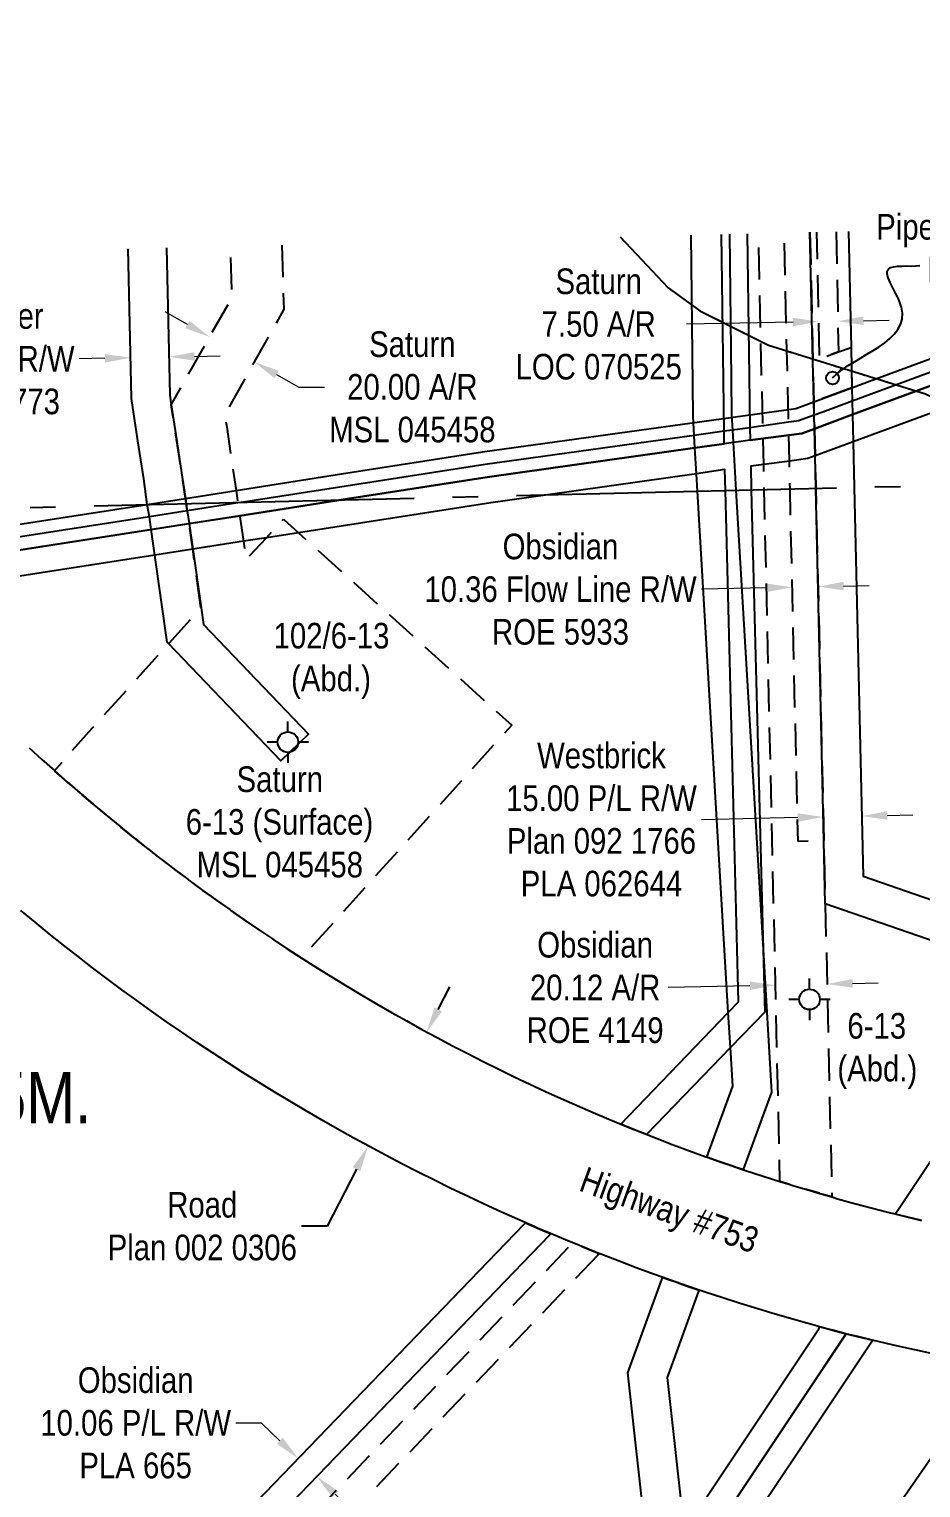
# Model space of a CAD drawing. Extents: x 610781 to 621788, y 5887608 to 5892675.
# Drawn here: x 611186 to 611534, y 5888922 to 5889492 of the extents above; entities that cross this region are included whole.
import ezdxf
from ezdxf.enums import TextEntityAlignment as Align

# ---------------------------------------------------------------- set-up
doc = ezdxf.new("R2010")
doc.units = 0
doc.header["$LTSCALE"] = 5
doc.header["$PDSIZE"] = -1.5
for name, pattern in [('foc-ACCESSROAD', [3.75, 2.5, -1.25]), ('foc-FLOWLINE', [3.75, 2.5, -1.25]), ('foc-QUARTERLINE', [33, 25, -3, 2, -3]), ('foc-WHEELTRACKS', [2, 0.4, -1.6])]:
    doc.linetypes.add(name, pattern=pattern)
doc.layers.get('Defpoints').update_dxf_attribs({"color": 9})
for name, color, linetype in [('C-AR', 13, 'foc-ACCESSROAD'), ('C-FLOWLINE', 13, 'foc-FLOWLINE'), ('C-RW', 13, 'Continuous'), ('C-SYMBOL', 7, 'Continuous'), ('C-WS-S', 13, 'Continuous'), ('F-AR', 190, 'foc-ACCESSROAD'), ('F-RW', 190, 'Continuous'), ('F-WS', 190, 'foc-ACCESSROAD'), ('F-WS-S', 190, 'Continuous'), ('L-SECQ', 8, 'foc-QUARTERLINE'), ('L-TITLEDB', 4, 'Continuous'), ('L-TITLEDB-T', 4, 'Continuous'), ('T-WATER-P3', 160, 'foc-WHEELTRACKS')]:
    doc.layers.add(name, color=color, linetype=linetype)
for name, color, linetype, lineweight in [('C-AR-T', 13, 'Continuous', 9), ('C-FLOWLINE-T', 13, 'Continuous', 9), ('C-RW-T', 13, 'Continuous', 9), ('C-WS-T', 13, 'Continuous', 9), ('F-AR-T', 190, 'Continuous', 9), ('F-RW-T', 190, 'Continuous', 9), ('F-WS-T', 190, 'Continuous', 9)]:
    doc.layers.add(name, color=color, linetype=linetype, lineweight=lineweight)
doc.styles.add('175L', font='ARIALN.TTF', dxfattribs={"height": 20})
doc.styles.add('80CG', font='ARIALN.TTF', dxfattribs={"height": 10})
doc.styles.add('80L', font='ARIALN.TTF', dxfattribs={"height": 10})
doc.styles.add('foc-LtypeFont', font='ARIALN.TTF', dxfattribs={"height": 7.35})
doc.linetypes.add('foc-TOPO-flowdirection-NOLINE', pattern='A,0,[">",foc-LtypeFont,S=0.3,R=0,X=0,Y=-0.945],-20,[">",foc-LtypeFont,S=0.3,R=0,X=0,Y=-0.945],0', length=20)
doc.dimstyles.new('Compass 5 000', dxfattribs={"dimscale": 5, "dimtxt": 9, "dimasz": 2, "dimexe": 0.2, "dimexo": 0.0625, "dimgap": 0.5, "dimtad": 0, "dimtih": 1, "dimtoh": 1, "dimzin": 0, "dimdsep": 46, "dimtxsty": '80CG', "dimcen": 0.1, "dimse1": 1, "dimse2": 1, "dimclrd": 256, "dimclrt": 256, "dimaunit": 1, "dimadec": 4, "dimazin": 0, "dimtfac": 0.06, "dimtofl": 0, "dimtmove": 0, "dimatfit": 1, "dimfxl": 0.2, "dimtolj": 1, "dimtzin": 0, "dimlwd": -1, "dimarcsym": 0})

# ---------------------------------------------------------------- blocks, each defined once
blk = doc.blocks.new('*D43')
at = {"layer": 'C-RW-T', "transparency": 16777216}
for p, q in [((611276.63, 5888947.5), (611266.63, 5888947.5)), ((611283.82, 5888940.56), (611276.63, 5888947.5)), ((611305.47, 5888919.67), (611312.67, 5888912.73))]:
    blk.add_line(p, q, dxfattribs=at)
for points in [[(611284.98, 5888941.76), (611282.67, 5888939.36), (611291.02, 5888933.61)], [(611306.63, 5888920.87), (611304.32, 5888918.47), (611298.28, 5888926.61)]]:
    blk.add_solid(points, dxfattribs=at)
at = {"layer": 'Defpoints', "color": 0, "transparency": 16777216}
for p in [(611291.02, 5888933.61), (611206.89, 5888846.4), (611214.15, 5888839.41)]:
    blk.add_point(p, dxfattribs=at)
at = {"layer": 'C-RW-T', "transparency": 16777216, "insert": (611227.54, 5888947.5), "char_height": 10, "attachment_point": 5, "style": '80CG'}
blk.add_mtext('\\A1;Obsidian\\P10.06 P/L R/W\\PPLA 665', dxfattribs=at)
blk = doc.blocks.new('*D46')
at = {"layer": 'Defpoints', "color": 0, "transparency": 16777216}
for p in [(611495.58, 5889203.95), (611510.59, 5889204.29), (611511.04, 5889184.42)]:
    blk.add_point(p, dxfattribs=at)
at = {"layer": 'F-RW-T', "transparency": 16777216}
for p, q in [((611486.04, 5889183.85), (611448.52, 5889183)), ((611521.04, 5889184.65), (611531.03, 5889184.88))]:
    blk.add_line(p, q, dxfattribs=at)
for points in [[(611521, 5889186.31), (611521.07, 5889182.98), (611511.04, 5889184.42)], [(611486, 5889185.52), (611486.08, 5889182.18), (611496.04, 5889184.08)]]:
    blk.add_solid(points, dxfattribs=at)
at = {"layer": 'F-RW-T', "transparency": 16777216, "insert": (611409.43, 5889183), "char_height": 10, "attachment_point": 5, "style": '80CG'}
blk.add_mtext('\\A1;Westbrick\\P15.00 P/L R/W\\PPlan 092 1766\\PPLA 062644', dxfattribs=at)
blk = doc.blocks.new('GABD')
for p, q in [((0, 0.81), (0, 1.62)), ((-0.81, 0), (-1.62, 0)), ((1.62, 0), (0.81, 0)), ((0, -0.81), (0, -1.62))]:
    blk.add_line(p, q)
blk.add_circle((0, 0), 0.8)
blk = doc.blocks.new('*D144')
at = {"layer": 'Defpoints', "color": 0, "transparency": 16777216}
for p in [(611642.13, 5889186.68), (611650.44, 5889181.13), (611345.04, 5888741.79)]:
    blk.add_point(p, dxfattribs=at)
at = {"layer": 'F-RW-T', "transparency": 16777216}
for p, q in [((611328.41, 5888752.9), (611318.41, 5888752.9)), ((611336.72, 5888747.35), (611328.41, 5888752.9)), ((611361.67, 5888730.69), (611369.98, 5888725.14))]:
    blk.add_line(p, q, dxfattribs=at)
for points in [[(611337.65, 5888748.73), (611335.8, 5888745.96), (611345.04, 5888741.79)], [(611362.59, 5888732.08), (611360.74, 5888729.31), (611353.35, 5888736.25)]]:
    blk.add_solid(points, dxfattribs=at)
at = {"layer": 'F-RW-T', "transparency": 16777216, "insert": (611279.32, 5888752.9), "char_height": 10, "attachment_point": 5, "style": '80CG'}
blk.add_mtext('\\A1;PMC\\P10.06 P/L R/W\\PPlan 5148 KS\\PROE 4950', dxfattribs=at)
blk = doc.blocks.new('*D148')
at = {"layer": 'Defpoints', "color": 0, "transparency": 16777216}
for p in [(611259.79, 5889377.39), (611277.17, 5889367.64), (611273.84, 5889361.7)]:
    blk.add_point(p, dxfattribs=at)
at = {"layer": 'F-AR-T', "transparency": 16777216}
for p, q in [((611247.74, 5889376.35), (611239.01, 5889381.24)), ((611282.56, 5889356.81), (611291.29, 5889351.92)), ((611291.29, 5889351.92), (611301.29, 5889351.92))]:
    blk.add_line(p, q, dxfattribs=at)
for points in [[(611248.55, 5889377.8), (611246.92, 5889374.89), (611256.46, 5889371.46)], [(611283.38, 5889358.26), (611281.75, 5889355.36), (611273.84, 5889361.7)]]:
    blk.add_solid(points, dxfattribs=at)
at = {"layer": 'F-AR-T', "transparency": 16777216, "insert": (611335.58, 5889351.92), "char_height": 10, "attachment_point": 5, "style": '80CG'}
blk.add_mtext('\\A1;Saturn\\P20.00 A/R\\PMSL 045458', dxfattribs=at)
blk = doc.blocks.new('*D154')
at = {"layer": 'Defpoints', "color": 0, "transparency": 16777216}
for p in [(611365.81, 5889087.35), (611318.3, 5889055.51), (611343, 5889042.85)]:
    blk.add_point(p, dxfattribs=at)
at = {"layer": 'L-TITLEDB-T', "transparency": 16777216}
for p, q in [((611345.68, 5889108.91), (611350.24, 5889117.81)), ((611313.74, 5889046.61), (611302.3, 5889024.29)), ((611302.3, 5889024.29), (611292.3, 5889024.29))]:
    blk.add_line(p, q, dxfattribs=at)
for points in [[(611344.19, 5889109.67), (611347.16, 5889108.15), (611341.11, 5889100.01)], [(611312.26, 5889047.37), (611315.23, 5889045.85), (611318.3, 5889055.51)]]:
    blk.add_solid(points, dxfattribs=at)
at = {"layer": 'L-TITLEDB-T', "transparency": 16777216, "insert": (611253.56, 5889024.29), "char_height": 10, "attachment_point": 5, "style": '80CG'}
blk.add_mtext('\\A1;Road \\PPlan 002 0306', dxfattribs=at)
blk = doc.blocks.new('*D160')
at = {"layer": 'C-FLOWLINE-T', "transparency": 16777216}
for p, q in [((611473.93, 5889273.52), (611448.43, 5889272.94)), ((611503.99, 5889274.21), (611513.99, 5889274.43))]:
    blk.add_line(p, q, dxfattribs=at)
for points in [[(611473.9, 5889275.19), (611473.97, 5889271.86), (611483.93, 5889273.75)], [(611503.95, 5889275.87), (611504.03, 5889272.54), (611493.99, 5889273.98)]]:
    blk.add_solid(points, dxfattribs=at)
at = {"layer": 'Defpoints', "color": 0, "transparency": 16777216}
for p in [(611483.93, 5889273.75), (611485.86, 5889189.03), (611495.92, 5889189.26)]:
    blk.add_point(p, dxfattribs=at)
at = {"layer": 'C-FLOWLINE-T', "transparency": 16777216, "insert": (611393.43, 5889272.94), "char_height": 10, "attachment_point": 5, "style": '80CG'}
blk.add_mtext('\\A1;Obsidian\\P10.36 Flow Line R/W\\PROE 5933', dxfattribs=at)
blk = doc.blocks.new('*D166')
at = {"layer": 'C-AR-T', "transparency": 16777216}
for p, q in [((611467.39, 5889118.19), (611435.5, 5889117.46)), ((611507.51, 5889119.1), (611517.51, 5889119.32))]:
    blk.add_line(p, q, dxfattribs=at)
for points in [[(611467.35, 5889119.85), (611467.43, 5889116.52), (611477.39, 5889118.41)], [(611507.47, 5889120.76), (611507.55, 5889117.43), (611497.51, 5889118.87)]]:
    blk.add_solid(points, dxfattribs=at)
at = {"layer": 'Defpoints', "color": 0, "transparency": 16777216}
for p in [(611477.39, 5889118.41), (611478.61, 5889064.7), (611498.73, 5889065.16)]:
    blk.add_point(p, dxfattribs=at)
at = {"layer": 'C-AR-T', "transparency": 16777216, "insert": (611406.95, 5889117.46), "char_height": 10, "attachment_point": 5, "style": '80CG'}
blk.add_mtext('\\A1;Obsidian\\P20.12 A/R\\PROE 4149', dxfattribs=at)
blk = doc.blocks.new('*D193')
at = {"layer": 'Defpoints', "color": 0, "transparency": 16777216}
for p in [(611501.59, 5889385.25), (611494.1, 5889385.11), (611494.25, 5889377.46)]:
    blk.add_point(p, dxfattribs=at)
at = {"layer": 'F-AR-T', "transparency": 16777216}
for p, q in [((611484.25, 5889377.26), (611442.69, 5889376.45)), ((611511.74, 5889377.8), (611521.73, 5889377.99))]:
    blk.add_line(p, q, dxfattribs=at)
for points in [[(611484.22, 5889378.93), (611484.28, 5889375.6), (611494.25, 5889377.46)], [(611511.7, 5889379.46), (611511.77, 5889376.13), (611501.74, 5889377.6)]]:
    blk.add_solid(points, dxfattribs=at)
at = {"layer": 'F-AR-T', "transparency": 16777216, "insert": (611408.35, 5889376.45), "char_height": 10, "attachment_point": 5, "style": '80CG'}
blk.add_mtext('\\A1;Saturn\\P7.50 A/R\\PLOC 070525', dxfattribs=at)
blk = doc.blocks.new('*D194')
at = {"layer": 'Defpoints', "color": 0, "transparency": 16777216}
for p in [(611225.47, 5889366.15), (611225.53, 5889363.33), (611240.47, 5889366.47)]:
    blk.add_point(p, dxfattribs=at)
at = {"layer": 'F-RW-T', "transparency": 16777216}
for p, q in [((611215.53, 5889363.12), (611205.53, 5889362.9)), ((611250.53, 5889363.88), (611260.53, 5889364.1))]:
    blk.add_line(p, q, dxfattribs=at)
for points in [[(611215.5, 5889364.78), (611215.57, 5889361.45), (611225.53, 5889363.33)], [(611250.5, 5889365.54), (611250.57, 5889362.21), (611240.53, 5889363.66)]]:
    blk.add_solid(points, dxfattribs=at)
at = {"layer": 'F-RW-T', "transparency": 16777216, "insert": (611166.45, 5889362.9), "char_height": 10, "attachment_point": 5, "style": '80CG'}
blk.add_mtext('\\A1;Tidewater\\P15.00 P/L R/W\\PPLA 062773', dxfattribs=at)

msp = doc.modelspace()

# ---------------------------------------------------------------- linework, layer by layer
at = {"layer": 'C-AR', "flags": 128}
msp.add_lwpolyline([(611490.85, 5889412.298), (611491.993, 5889361.979), (611492.354, 5889346.155), (611492.472, 5889340.921), (611492.592, 5889335.639), (611492.833, 5889325), (611493.119, 5889312.413), (611496.248, 5889174.758), (611496.806, 5889150.178), (611499.396, 5889035.77), (611495.018, 5889037.023), (611494.564, 5889037.155), (611489.494, 5889038.65), (611488.542, 5889038.933), (611484.438, 5889040.178), (611482.085, 5889040.899), (611479.125, 5889041.813), (611472.997, 5889311.927), (611472.775, 5889321.707), (611472.545, 5889331.829), (611472.433, 5889336.739), (611471.977, 5889356.826), (611470.721, 5889411.812)], dxfattribs=at)
at = {"layer": 'C-FLOWLINE', "flags": 128}
msp.add_lwpolyline([(611490.85, 5889412.298), (611491.993, 5889361.979), (611492.354, 5889346.155), (611492.472, 5889340.921), (611492.592, 5889335.639), (611492.833, 5889325), (611493.119, 5889312.413), (611496.248, 5889174.758), (611486.186, 5889174.528), (611483.058, 5889312.169), (611482.81, 5889323.025), (611482.58, 5889333.147), (611482.467, 5889338.136), (611482.009, 5889358.318), (611480.787, 5889412.055)], dxfattribs=at)
msp.add_lwpolyline([(611407.951, 5889012.977), (611170.663, 5888764.735), (611156.007, 5888764.404), (611397.594, 5889017.146), (611398.229, 5889017.81), (611403.035, 5889015.854), (611408.587, 5889013.643), (611407.951, 5889012.977)], close=True, dxfattribs=at)
at = {"layer": 'C-RW'}
for points in [[(611113.257, 5889287.723), (611232.051, 5889306.111), (611247.021, 5889308.459), (611266.729, 5889311.55), (611307.905, 5889318.006), (611363.031, 5889326.552), (611485.293, 5889343.548), (611507.225, 5889351.604), (611510.572, 5889352.861), (611683.898, 5889416.854), (611763.413, 5889446.179), (611774.046, 5889449.978), (611790.727, 5889456.11), (611806.938, 5889462.086), (611814.795, 5889464.974), (611830.71, 5889470.822), (611843.299, 5889475.415), (611846.273, 5889476.02), (611855.402, 5889477.907), (611921.671, 5889491.605), (611921.671, 5889491.605), (611977.694, 5889465.815), (611986.963, 5889461.549)], [(611466.37, 5889411.707), (611467.11, 5889356.146), (611467.377, 5889336.035), (611467.442, 5889331.159), (611472.545, 5889331.829), (611482.58, 5889333.147), (611487.636, 5889333.811), (611492.592, 5889335.639), (611507.466, 5889341.123), (611684.139, 5889406.241), (611771.837, 5889438.647), (611782.469, 5889442.442), (611799.198, 5889448.578), (611805.515, 5889450.98), (611815.467, 5889454.759), (611821.304, 5889456.697), (611837.298, 5889462.556), (611846.043, 5889465.741), (611855.633, 5889467.721), (611920.47, 5889481.109), (611977.946, 5889454.748), (611982.954, 5889452.451)], [(611684.018, 5889411.564), (611507.346, 5889346.406), (611495.818, 5889342.155), (611492.472, 5889340.921), (611486.416, 5889338.687), (611485.531, 5889338.563), (611482.467, 5889338.136), (611472.837, 5889336.795), (611472.433, 5889336.739), (611467.377, 5889336.035), (611460.54, 5889335.082), (611457.329, 5889334.635), (611445.629, 5889333.005), (611363.997, 5889321.634), (611269.616, 5889307.016), (611267.445, 5889306.679), (611247.707, 5889303.6), (611232.878, 5889301.287), (611117.01, 5889283.219)], [(611120.791, 5889278.75), (611233.584, 5889296.292), (611248.414, 5889298.598), (611268.18, 5889301.673), (611308.627, 5889307.957), (611364.763, 5889316.695), (611445.916, 5889328.165), (611457.394, 5889329.788), (611457.329, 5889334.635), (611457.062, 5889354.741), (611456.307, 5889411.464)], [(611684.381, 5889395.632), (611507.708, 5889330.484), (611492.833, 5889325), (611490.063, 5889323.978), (611482.81, 5889323.025), (611472.775, 5889321.707), (611467.694, 5889321.039), (611467.932, 5889311.804), (611472.543, 5889132.303), (611473.169, 5889107.931), (611459.774, 5889094.045), (611427.046, 5889060.121), (611421.684, 5889062.261), (611418.514, 5889063.54), (611416.967, 5889064.173), (611458.965, 5889107.704), (611463, 5889111.886), (611457.87, 5889311.561), (611457.662, 5889319.661), (611446.512, 5889318.085), (611388.548, 5889309.886), (611366.241, 5889306.738), (611291.133, 5889295.055), (611278.57, 5889293.101), (611269.643, 5889291.713), (611249.823, 5889288.631), (611234.993, 5889286.324), (611128.561, 5889269.775)]]:
    msp.add_lwpolyline(points, dxfattribs=at)
at = {"layer": 'C-RW', "flags": 128}
for points in [[(611113.257, 5889287.723), (611232.051, 5889306.111), (611247.021, 5889308.459), (611266.729, 5889311.55), (611307.905, 5889318.006), (611363.031, 5889326.552), (611485.293, 5889343.548), (611507.225, 5889351.604), (611510.572, 5889352.861), (611683.898, 5889416.854), (611763.413, 5889446.179), (611774.046, 5889449.978), (611790.727, 5889456.11), (611806.938, 5889462.086), (611814.795, 5889464.974), (611830.71, 5889470.822), (611843.299, 5889475.415), (611846.273, 5889476.02), (611855.402, 5889477.907), (611921.671, 5889491.605), (611977.694, 5889465.815), (611986.963, 5889461.549)], [(611982.954, 5889452.451), (611977.946, 5889454.748), (611920.47, 5889481.109), (611855.633, 5889467.721), (611846.043, 5889465.741), (611837.298, 5889462.556), (611821.304, 5889456.697), (611815.467, 5889454.759), (611799.198, 5889448.578), (611782.469, 5889442.442), (611771.837, 5889438.647), (611684.139, 5889406.241), (611507.466, 5889341.123), (611492.592, 5889335.639), (611487.636, 5889333.811), (611482.58, 5889333.147), (611467.442, 5889331.159), (611457.394, 5889329.788), (611445.916, 5889328.165), (611364.763, 5889316.695), (611308.627, 5889307.957), (611268.18, 5889301.673), (611120.791, 5889278.75)]]:
    msp.add_lwpolyline(points, dxfattribs=at)
at = {"layer": 'C-RW'}
msp.add_lwpolyline([(611389.067, 5889020.697), (611079.888, 5888700.253), (611072.643, 5888707.24), (611379.152, 5889024.973), (611379.787, 5889025.63), (611383.08, 5889024.194), (611384.423, 5889023.614), (611389.704, 5889021.357), (611389.067, 5889020.697)], close=True, dxfattribs=at)
at = {"layer": 'F-AR', "flags": 128}
msp.add_lwpolyline([(611501.058, 5889412.545), (611501.972, 5889365.596), (611495.341, 5889363.192), (611494.53, 5889362.903), (611493.57, 5889412.364)], dxfattribs=at)
at = {"layer": 'F-RW'}
for points in [[(611459.479, 5889411.541), (611460.048, 5889355.158), (611460.192, 5889340.97), (611460.54, 5889335.082), (611461.927, 5889311.658), (611472.543, 5889132.303), (611475.834, 5889076.708), (611464.733, 5889046.395), (611462.804, 5889047.043), (611459.98, 5889048.006), (611456.412, 5889049.235), (611455.257, 5889049.639), (611450.548, 5889051.301), (611460.668, 5889078.937), (611459.774, 5889094.045), (611458.965, 5889107.704), (611446.914, 5889311.296), (611446.512, 5889318.085), (611445.916, 5889328.165), (611445.629, 5889333.005), (611445.188, 5889340.45), (611445.061, 5889353.063), (611444.474, 5889411.179)], [(611572.551, 5889124.021), (611496.806, 5889150.178), (611496.248, 5889174.758), (611493.119, 5889312.413), (611492.833, 5889325), (611492.592, 5889335.639), (611492.472, 5889340.921), (611492.354, 5889346.155), (611491.993, 5889361.979), (611490.85, 5889412.298)], [(611505.842, 5889412.66), (611506.868, 5889367.372), (611507.225, 5889351.604), (611507.346, 5889346.406), (611507.466, 5889341.123), (611507.708, 5889330.484), (611508.113, 5889312.775), (611511.575, 5889160.935), (611593.231, 5889132.669)], [(611239.606, 5889406.231), (611240.861, 5889348.705), (611241.432, 5889344.97), (611243.226, 5889333.247), (611245.498, 5889318.405), (611247.021, 5889308.459), (611247.3, 5889306.479), (611247.707, 5889303.6), (611248.414, 5889298.598), (611249.823, 5889288.631), (611253.055, 5889265.756), (611253.974, 5889259.25), (611295.09, 5889216.375), (611284.258, 5889205.986), (611240.39, 5889251.732), (611239.792, 5889252.357), (611234.993, 5889286.324), (611233.584, 5889296.292), (611232.878, 5889301.287), (611232.051, 5889306.111), (611230.67, 5889316.085), (611228.396, 5889330.943), (611225.877, 5889347.4), (611224.603, 5889405.869)], [(611534.494, 5889026.583), (611529.022, 5889027.883), (611524.134, 5889029.087), (611574.546, 5889104.657)], [(611428.731, 5888886.026), (611419.724, 5888967.128), (611433.058, 5889003.544), (611433.35, 5889004.342), (611436.323, 5889003.282), (611438.056, 5889002.674), (611442.928, 5889000.979), (611447.53, 5888999.416), (611447.238, 5888998.62), (611435.031, 5888965.279), (611441.673, 5888905.457)], [(611441.673, 5888905.457), (611471.336, 5888949.927), (611479.665, 5888962.414), (611494.269, 5888984.31), (611494.759, 5888985.046), (611497.783, 5888984.23), (611499.588, 5888983.749), (611504.98, 5888982.334), (611504.487, 5888981.596), (611487.989, 5888956.861), (611479.66, 5888944.376), (611443.39, 5888890)]]:
    msp.add_lwpolyline(points, dxfattribs=at)
for points in [[(611254.532, 5888573.993), (611252.791, 5888504.242), (611242.734, 5888504.015), (611242.98, 5888514.055), (611244.503, 5888575.617), (611253.312, 5888603.548), (611421.541, 5888857.09), (611430.452, 5888870.523), (611440.525, 5888885.704), (611443.39, 5888890), (611479.66, 5888944.376), (611487.989, 5888956.861), (611504.98, 5888982.334), (611509.857, 5888981.137), (611515.327, 5888979.82), (611448.867, 5888880.2), (611445.108, 5888874.53), (611431.725, 5888854.355), (611422.523, 5888840.482), (611262.468, 5888599.178), (611254.532, 5888573.993)], [(611270.574, 5888530.211), (611271.164, 5888504.657), (611261.108, 5888504.429), (611260.449, 5888533.241), (611426.524, 5888772.887), (611435.758, 5888786.214), (611449.61, 5888806.203), (611562.085, 5888968.526), (611562.596, 5888969.263), (611573.18, 5888966.942), (611572.669, 5888966.204), (611450.57, 5888789.974), (611436.718, 5888769.983), (611427.484, 5888756.656), (611270.574, 5888530.211)]]:
    msp.add_lwpolyline(points, close=True, dxfattribs=at)
at = {"layer": 'F-WS', "flags": 128}
msp.add_lwpolyline([(611284.605, 5889407.318), (611285.372, 5889382.254), (611262.368, 5889341.246), (611263.089, 5889336.333), (611265.271, 5889321.477), (611266.729, 5889311.55), (611267.402, 5889306.964), (611267.445, 5889306.679), (611268.18, 5889301.673), (611269.643, 5889291.713), (611270.681, 5889284.646), (611278.57, 5889293.101), (611285.305, 5889300.319), (611291.133, 5889295.055), (611374.366, 5889219.894), (611292.312, 5889129.03), (611287.128, 5889132.387), (611286.548, 5889132.766), (611281.491, 5889136.104), (611280.927, 5889136.48), (611275.886, 5889139.871), (611275.341, 5889140.24), (611270.313, 5889143.685), (611269.789, 5889144.048), (611264.774, 5889147.548), (611264.272, 5889147.903), (611259.269, 5889151.459), (611258.781, 5889151.808), (611253.798, 5889155.417), (611253.332, 5889155.756), (611248.362, 5889159.422), (611247.914, 5889159.754), (611242.96, 5889163.474), (611242.53, 5889163.799), (611237.594, 5889167.573), (611237.182, 5889167.891), (611232.264, 5889171.718), (611231.869, 5889172.028), (611226.973, 5889175.906), (611226.589, 5889176.214), (611221.713, 5889180.147), (611221.351, 5889180.441), (611216.493, 5889184.428), (611216.148, 5889184.715), (611211.31, 5889188.757), (611210.981, 5889189.033), (611206.164, 5889193.129), (611205.851, 5889193.397), (611200.906, 5889197.677), (611195.848, 5889202.131), (611210.593, 5889218.736), (611240.39, 5889251.732), (611253.055, 5889265.756), (611249.823, 5889288.631), (611248.414, 5889298.598), (611247.707, 5889303.6), (611247.3, 5889306.479), (611247.021, 5889308.459), (611245.498, 5889318.405), (611243.226, 5889333.247), (611241.432, 5889344.97), (611265.218, 5889386.985), (611264.61, 5889406.835)], dxfattribs=at)
msp.add_lwpolyline([(611507.225, 5889351.604), (611492.354, 5889346.155), (611491.993, 5889361.979), (611495.341, 5889363.192), (611501.972, 5889365.596), (611506.868, 5889367.372), (611507.225, 5889351.604)], close=True, dxfattribs=at)
at = {"layer": 'L-SECQ'}
msp.add_line((610881.373, 5889297.557), (612491.172, 5889336.431), dxfattribs=at)
at = {"layer": 'L-TITLEDB'}
for points in [[(611185.904, 5889211.122), (611190.896, 5889206.569), (611195.784, 5889202.187), (611200.848, 5889197.727), (611205.792, 5889193.449), (611206.11, 5889193.176), (611210.924, 5889189.081), (611211.258, 5889188.8), (611216.094, 5889184.759), (611216.445, 5889184.468), (611221.301, 5889180.482), (611221.668, 5889180.183), (611226.544, 5889176.25), (611226.928, 5889175.942), (611231.826, 5889172.063), (611232.225, 5889171.748), (611237.142, 5889167.922), (611237.559, 5889167.6), (611242.493, 5889163.828), (611242.928, 5889163.498), (611247.88, 5889159.779), (611248.334, 5889159.442), (611253.303, 5889155.778), (611253.774, 5889155.435), (611258.759, 5889151.825), (611259.249, 5889151.474), (611264.249, 5889147.919), (611264.757, 5889147.56), (611269.772, 5889144.059), (611270.3, 5889143.694), (611275.329, 5889140.248), (611275.876, 5889139.878), (611280.918, 5889136.486), (611281.485, 5889136.108), (611286.541, 5889132.771), (611287.126, 5889132.388), (611292.194, 5889129.106), (611292.8, 5889128.717), (611298.505, 5889125.097), (611304.243, 5889121.527), (611310.011, 5889118.007), (611315.809, 5889114.538), (611321.637, 5889111.119), (611327.496, 5889107.751), (611333.383, 5889104.434), (611339.298, 5889101.169), (611345.243, 5889097.955), (611351.214, 5889094.793), (611357.213, 5889091.683), (611363.239, 5889088.626), (611369.291, 5889085.621), (611375.369, 5889082.668), (611381.473, 5889079.769), (611387.601, 5889076.923), (611393.754, 5889074.131), (611399.932, 5889071.393), (611406.132, 5889068.707), (611412.356, 5889066.077), (611416.75, 5889064.263), (611418.604, 5889063.504), (611421.779, 5889062.223), (611426.821, 5889060.209), (611431.162, 5889058.511), (611437.474, 5889056.098), (611443.806, 5889053.741), (611450.16, 5889051.439), (611450.655, 5889051.263), (611455.372, 5889049.599), (611456.532, 5889049.194), (611460.099, 5889047.965), (611462.925, 5889047.002), (611464.836, 5889046.36), (611469.335, 5889044.865), (611475.764, 5889042.786), (611479.526, 5889041.697), (611482.221, 5889040.857), (611484.576, 5889040.136), (611488.684, 5889038.891), (611489.636, 5889038.607), (611494.707, 5889037.113), (611495.165, 5889036.981), (611499.789, 5889035.658), (611501.654, 5889035.03), (611508.168, 5889033.231), (611514.697, 5889031.491), (611521.241, 5889029.806), (611524.017, 5889029.116), (611529.189, 5889027.842), (611534.371, 5889026.61)], [(611562.434, 5888969.299), (611531.85, 5888976.005), (611523.519, 5888977.898), (611515.201, 5888979.85), (611510.027, 5888981.096), (611504.859, 5888982.364), (611499.747, 5888983.707), (611497.939, 5888984.188), (611494.644, 5888985.077), (611491.034, 5888986.066), (611489.571, 5888986.472), (611484.507, 5888987.901), (611484.145, 5888988.003), (611477.274, 5888990.002), (611470.421, 5888992.061), (611463.586, 5888994.179), (611456.769, 5888996.356), (611449.972, 5888998.593), (611447.632, 5888999.381), (611443.045, 5889000.938), (611438.173, 5889002.633), (611436.436, 5889003.242), (611433.457, 5889004.303), (611429.699, 5889005.653), (611422.983, 5889008.123), (611416.289, 5889010.651), (611409.617, 5889013.237), (611408.36, 5889013.732), (611403.124, 5889015.818), (611398.007, 5889017.9), (611396.341, 5889018.582), (611389.483, 5889021.45), (611384.503, 5889023.58), (611383.16, 5889024.16), (611379.573, 5889025.724), (611376.606, 5889027.03), (611370.077, 5889029.96), (611363.574, 5889032.946), (611357.096, 5889035.988), (611350.646, 5889039.085), (611344.223, 5889042.24), (611337.827, 5889045.449), (611331.459, 5889048.713), (611325.12, 5889052.033), (611318.81, 5889055.408), (611312.529, 5889058.837), (611306.278, 5889062.32), (611300.058, 5889065.858), (611293.868, 5889069.449), (611287.71, 5889073.094), (611281.584, 5889076.791), (611275.49, 5889080.542), (611269.428, 5889084.346), (611263.401, 5889088.201), (611257.406, 5889092.109), (611251.446, 5889096.069), (611245.519, 5889100.08), (611239.629, 5889104.142), (611233.773, 5889108.256), (611227.953, 5889112.419), (611222.17, 5889116.634), (611216.423, 5889120.898), (611210.714, 5889125.211), (611205.042, 5889129.575), (611199.408, 5889133.987), (611193.813, 5889138.447), (611188.256, 5889142.956), (611182.739, 5889147.513)]]:
    msp.add_lwpolyline(points, dxfattribs=at)
at = {"layer": 'T-WATER-P3', "linetype": 'foc-TOPO-flowdirection-NOLINE', "flags": 128}
msp.add_lwpolyline([(611416.72, 5889410.508), (611435.453, 5889390.64), (611447.886, 5889381.653), (611474.692, 5889368.223), (611536.013, 5889349.206), (611562.155, 5889336.654), (611577.648, 5889332.705), (611588.261, 5889322.678), (611649.03, 5889238.327), (611655.874, 5889226.28), (611661.475, 5889210.949), (611673.469, 5889144.104), (611675.373, 5889087.83), (611677.728, 5889071.374), (611727.766, 5888965.305), (611756.776, 5888878.279), (611762.855, 5888844.918), (611765.674, 5888710.398), (611763.248, 5888692.32), (611755.237, 5888661.154), (611754.343, 5888643.872), (611757.519, 5888628.143), (611788.451, 5888536.108), (611797.206, 5888485.051), (611809.315, 5888456.716), (611810.231, 5888437.746), (611817.984, 5888425.061), (611835.977, 5888424.061), (611849.621, 5888430.937), (611863.823, 5888447.747), (611873.823, 5888452.668), (611895.568, 5888443.523)], dxfattribs=at)
at = {"layer": 'T-WATER-P3', "flags": 128}
msp.add_lwpolyline([(611416.72, 5889410.508), (611435.453, 5889390.64), (611447.886, 5889381.653), (611474.692, 5889368.223), (611536.013, 5889349.206), (611562.155, 5889336.654), (611577.648, 5889332.705), (611588.261, 5889322.678), (611649.03, 5889238.327), (611655.874, 5889226.28), (611661.475, 5889210.949), (611673.469, 5889144.104), (611675.373, 5889087.83), (611677.728, 5889071.374), (611727.766, 5888965.305), (611756.776, 5888878.279), (611762.855, 5888844.918), (611765.674, 5888710.398), (611763.248, 5888692.32), (611755.237, 5888661.154), (611754.343, 5888643.872), (611757.519, 5888628.143), (611788.451, 5888536.108), (611797.206, 5888485.051), (611809.315, 5888456.716), (611810.231, 5888437.746), (611817.984, 5888425.061), (611835.977, 5888424.061), (611849.621, 5888430.937), (611863.823, 5888447.747), (611873.823, 5888452.668), (611895.568, 5888443.523)], dxfattribs=at)

# ---------------------------------------------------------------- block references
at = {"layer": 'C-WS-S', "xscale": 5.00000000000004, "yscale": 5.00000000000004, "zscale": 5.00000000000004}
msp.add_blockref('GABD', (611490.687, 5889112.863), dxfattribs=at)
at = {"layer": 'F-WS-S', "xscale": 5.00000000000004, "yscale": 5.00000000000004, "zscale": 5.00000000000004}
msp.add_blockref('GABD', (611286.985, 5889213.295), dxfattribs=at)

# ---------------------------------------------------------------- texts
at = {"layer": 'C-SYMBOL', "color": 3, "style": '175L'}
msp.add_text('S.W.1/4 Sec. 13-48-10-W.5M.', height=19.99218, dxfattribs=at).set_placement((611057.498, 5889058.471), align=Align.BOTTOM_CENTER)
at = {"layer": 'C-WS-T', "insert": (611488.829, 5889107.543), "char_height": 10, "attachment_point": 1, "style": '80L'}
msp.add_mtext_dynamic_manual_height_columns('\\pi16.639;6-13 \\P\\pi12.72;(Abd.)', width=55.24926, gutter_width=50, heights=[0], dxfattribs=at)
at = {"layer": 'F-WS-T', "attachment_point": 1, "style": '80L'}
for s, width, gutter_width, insert, char_height in [('\\pi34.947;Saturn\\P\\pi2.6575;Pipeline Installation\\P\\pi22.561;PIL 070258', 102.3098, 99.961, (611514.063, 5889436.128), 9.99609), ('\\pi5.8988;102/6-13 \\P\\pi12.72;(Abd.)', 55.24926, 50, (611275.503, 5889259.85), 10), ('\\pi28.708;Saturn\\P\\pi8.8646;6-13 (Surface)\\P\\pi13.124;MSL 045458', 89.84379, 50, (611238.233, 5889203.82), 10)]:
    msp.add_mtext_dynamic_manual_height_columns(s, width=width, gutter_width=gutter_width, heights=[0], dxfattribs=dict(at, insert=insert, char_height=char_height))
at = {"layer": 'L-TITLEDB-T', "insert": (611381.991, 5889055.575), "char_height": 9.99609, "attachment_point": 1, "rotation": 340.08455, "style": '80L'}
msp.add_mtext_dynamic_manual_height_columns('\\pi22.927;Highway #753', width=116.99297, gutter_width=99.961, heights=[0], dxfattribs=at)

# ---------------------------------------------------------------- dimensions: what is measured, and where the dimension line sits
at = {"layer": 'C-AR-T'}
dim = msp.add_linear_dim(base=(611477.387, 5889118.412), p1=(611498.731, 5889065.16), p2=(611478.606, 5889064.703), angle=181.29954, text='Obsidian\\P20.12 A/R\\PROE 4149', dimstyle='Compass 5 000', dxfattribs=at)
dim.commit()
dim.dimension.update_dxf_attribs({"geometry": '*D166', "text_midpoint": (611406.949, 5889117.462), "dimtype": 161})
at = {"layer": 'C-FLOWLINE-T'}
dim = msp.add_linear_dim(base=(611483.931, 5889273.752), p1=(611495.919, 5889189.263), p2=(611485.856, 5889189.034), angle=181.30207, text='Obsidian\\P10.36 Flow Line R/W\\PROE 5933', dimstyle='Compass 5 000', dxfattribs=at)
dim.commit()
dim.dimension.update_dxf_attribs({"geometry": '*D160', "text_midpoint": (611393.431, 5889272.945), "dimtype": 161})
at = {"layer": 'C-RW-T'}
dim = msp.add_linear_dim(base=(611291.021, 5888933.614), p1=(611214.148, 5888839.405), p2=(611206.892, 5888846.405), angle=136.02996, text='Obsidian\\P10.06 P/L R/W\\PPLA 665', dimstyle='Compass 5 000', dxfattribs=at)
dim.commit()
dim.dimension.update_dxf_attribs({"geometry": '*D43', "text_midpoint": (611227.541, 5888947.5), "dimtype": 161})
at = {"layer": 'F-AR-T', "color": 5}
dim = msp.add_linear_dim(base=(611494.248, 5889377.456), p1=(611501.589, 5889385.255), p2=(611494.099, 5889385.109), angle=181.11234, text='Saturn\\P7.50 A/R\\PLOC 070525', dimstyle='Compass 5 000', dxfattribs=at)
dim.commit()
dim.dimension.update_dxf_attribs({"geometry": '*D193', "text_midpoint": (611408.352, 5889376.455), "dimtype": 161})
at = {"layer": 'F-AR-T'}
dim = msp.add_linear_dim(base=(611273.843, 5889361.703), p1=(611259.788, 5889377.394), p2=(611277.175, 5889367.642), angle=330.70988, text='Saturn\\P20.00 A/R\\PMSL 045458', dimstyle='Compass 5 000', dxfattribs=at)
dim.commit()
dim.dimension.update_dxf_attribs({"geometry": '*D148', "text_midpoint": (611335.584, 5889351.918), "dimtype": 161})
at = {"layer": 'F-RW-T'}
dim = msp.add_aligned_dim(p1=(611240.473, 5889366.474), p2=(611225.468, 5889366.147), distance=2.814, text='Tidewater\\P15.00 P/L R/W\\PPLA 062773', dimstyle='Compass 5 000', dxfattribs=at)
dim.commit()
dim.dimension.update_dxf_attribs({"geometry": '*D194', "text_midpoint": (611166.448, 5889362.898)})
for base, p1, p2, angle, text, picture, middle in [((611511.039, 5889184.421), (611495.585, 5889203.952), (611510.586, 5889204.294), 1.30616, 'Westbrick\\P15.00 P/L R/W\\PPlan 092 1766\\PPLA 062644', '*D46', (611409.43, 5889182.995)), ((611345.04, 5888741.794), (611650.439, 5889181.132), (611642.13, 5889186.681), 146.26549, 'PMC\\P10.06 P/L R/W\\PPlan 5148 KS\\PROE 4950', '*D144', (611279.322, 5888752.901))]:
    dim = msp.add_linear_dim(base=base, p1=p1, p2=p2, angle=angle, text=text, dimstyle='Compass 5 000', dxfattribs=at)
    dim.commit()
    dim.dimension.update_dxf_attribs({"geometry": picture, "text_midpoint": middle, "dimtype": 161})
at = {"layer": 'L-TITLEDB-T'}
dim = msp.add_linear_dim(base=(611318.305, 5889055.513), p1=(611365.814, 5889087.347), p2=(611343.005, 5889042.851), angle=242.85956, text='Road \\PPlan 002 0306', dimstyle='Compass 5 000', dxfattribs=at)
dim.commit()
dim.dimension.update_dxf_attribs({"geometry": '*D154', "text_midpoint": (611253.564, 5889024.287), "dimtype": 161})

# ---------------------------------------------------------------- leaders
at = {"layer": 'F-WS-S', "color": 1, "path_type": 1}
msp.add_leader([(611499.656, 5889355.445), (611526.562, 5889383.133), (611521.463, 5889397.925), (611533.775, 5889399.293)], dimstyle='Compass 5 000', override={"dimasz": 1, "dimgap": 0.5, "dimtad": 0, "dimldrblk": 'DotBlank'}, dxfattribs=at)

doc.saveas('drawing.dxf')
